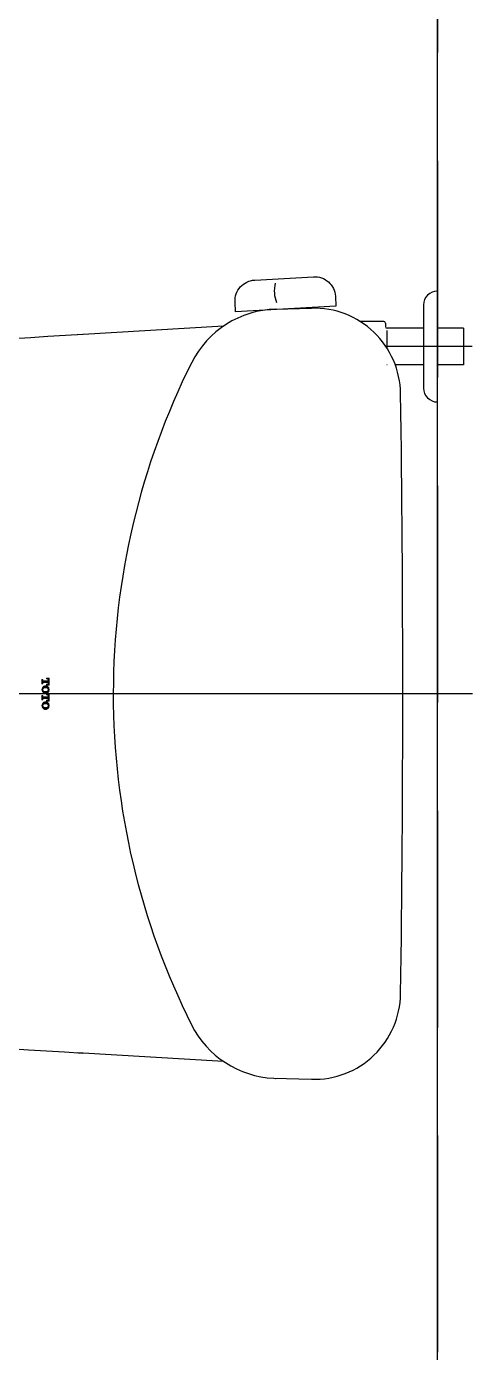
# Model space of a CAD drawing. Header units: millimetres. Extents: x 98197 to 106565, y 53890 to 60222.
# Drawn here: x 100981 to 101006.7, y 55475.6 to 55552.1 of the extents above; entities that cross this region are included whole.
import ezdxf

# ---------------------------------------------------------------- set-up
doc = ezdxf.new("R2010")
doc.units = ezdxf.units.MM
doc.header["$LTSCALE"] = 50
doc.header["$MEASUREMENT"] = 0
doc.linetypes.add('HIDDEN', pattern=[0.375, 0.25, -0.125])
doc.layers.get('0').update_dxf_attribs({"color": 8, "linetype": 'CONTINUOUS'})
doc.layers.add('00', color=7, linetype='HIDDEN')

msp = doc.modelspace()

# ---------------------------------------------------------------- linework, layer by layer
for p, q in [((101004.654, 55390.566), (101004.654, 55600.566)), ((101004.654, 55489.299), (101004.654, 55540.279)), ((100995.338, 55535.76), (100997.399, 55535.814)), ((100995.338, 55535.76), (100997.399, 55535.814)), ((100995.338, 55535.76), (100997.399, 55535.814)), ((101003.854, 55536.002), (101003.854, 55531.202)), ((101001.554, 55535.052), (101000.188, 55535.052)), ((101001.654, 55534.952), (101001.654, 55534.752)), ((100992.314, 55534.778), (100983.883, 55534.281)), ((101003.854, 55534.652), (101001.754, 55534.652)), ((101001.754, 55533.492), (101001.754, 55534.535)), ((101006.154, 55534.652), (101004.654, 55534.652)), ((101006.154, 55534.652), (101006.154, 55532.552)), ((101006.654, 55533.602), (101001.683, 55533.602)), ((101003.854, 55532.552), (101002.22, 55532.552)), ((101006.154, 55532.552), (101004.654, 55532.552)), ((101006.675, 55513.566), (100928.454, 55513.566)), ((100992.313, 55492.355), (100983.883, 55492.852)), ((100995.219, 55491.377), (100997.399, 55491.318))]:
    msp.add_line(p, q)
at = {"linetype": 'ByBlock', "lineweight": 0}
for p, q in [((100981.844, 55514.388), (100981.844, 55514.143)), ((100981.89, 55514.388), (100981.844, 55514.388)), ((100981.844, 55514.357), (100981.981, 55514.22)), ((100981.844, 55514.283), (100981.909, 55514.218)), ((100981.844, 55514.21), (100981.89, 55514.163)), ((100981.887, 55514.388), (100981.89, 55514.384)), ((100981.89, 55514.388), (100981.89, 55514.339)), ((100981.89, 55514.339), (100981.892, 55514.329)), ((100981.892, 55514.202), (100981.89, 55514.191)), ((100981.892, 55514.329), (100981.899, 55514.319)), ((100981.899, 55514.211), (100981.892, 55514.202)), ((100981.899, 55514.319), (100981.908, 55514.313)), ((100981.908, 55514.218), (100981.899, 55514.211)), ((100981.908, 55514.313), (100981.919, 55514.311)), ((100981.919, 55514.22), (100981.908, 55514.218)), ((100982.208, 55514.311), (100981.919, 55514.311)), ((100982.208, 55514.22), (100981.919, 55514.22)), ((100981.963, 55514.311), (100982.054, 55514.22)), ((100982.036, 55514.311), (100982.127, 55514.22)), ((100982.109, 55514.466), (100982.109, 55514.421)), ((100982.254, 55514.466), (100982.109, 55514.466)), ((100982.109, 55514.459), (100982.149, 55514.419)), ((100982.13, 55514.421), (100982.109, 55514.421)), ((100982.109, 55514.311), (100982.2, 55514.22)), ((100982.175, 55514.466), (100982.254, 55514.387)), ((100982.183, 55514.311), (100982.254, 55514.239)), ((100982.206, 55514.362), (100982.254, 55514.313)), ((100982.208, 55514.345), (100982.208, 55514.311)), ((100982.208, 55514.22), (100982.208, 55514.186)), ((100982.208, 55514.212), (100982.254, 55514.166)), ((100982.248, 55514.466), (100982.254, 55514.46)), ((100982.254, 55514.466), (100982.254, 55514.064)), ((100981.844, 55514.143), (100981.89, 55514.143)), ((100981.89, 55513.464), (100981.844, 55513.464)), ((100981.844, 55513.464), (100981.844, 55513.219)), ((100981.846, 55513.839), (100981.891, 55513.794)), ((100981.847, 55513.765), (100982.022, 55513.588)), ((100981.853, 55513.464), (100981.89, 55513.427)), ((100981.861, 55513.714), (100981.863, 55513.712)), ((100981.863, 55513.896), (100981.904, 55513.855)), ((100981.888, 55513.464), (100981.89, 55513.463)), ((100981.89, 55514.191), (100981.89, 55514.143)), ((100981.89, 55513.943), (100981.94, 55513.892)), ((100981.89, 55513.464), (100981.89, 55513.416)), ((100981.927, 55513.979), (100981.995, 55513.911)), ((100981.973, 55514.006), (100982.063, 55513.916)), ((100981.986, 55513.698), (100982.093, 55513.591)), ((100982.033, 55514.02), (100982.164, 55513.888)), ((100982.066, 55513.692), (100982.146, 55513.611)), ((100982.109, 55514.11), (100982.109, 55514.064)), ((100982.109, 55514.11), (100982.13, 55514.11)), ((100982.109, 55514.091), (100982.135, 55514.064)), ((100982.109, 55514.064), (100982.254, 55514.064)), ((100982.254, 55513.543), (100982.109, 55513.543)), ((100982.109, 55513.543), (100982.109, 55513.498)), ((100982.109, 55513.502), (100982.113, 55513.498)), ((100982.13, 55513.498), (100982.109, 55513.498)), ((100982.117, 55514.009), (100982.239, 55513.886)), ((100982.128, 55513.703), (100982.189, 55513.642)), ((100982.141, 55513.543), (100982.254, 55513.429)), ((100982.158, 55514.115), (100982.208, 55514.064)), ((100982.176, 55513.729), (100982.221, 55513.683)), ((100982.19, 55513.862), (100982.254, 55513.798)), ((100982.198, 55514.149), (100982.254, 55514.092)), ((100982.204, 55513.774), (100982.244, 55513.734)), ((100982.214, 55513.543), (100982.254, 55513.503)), ((100982.254, 55513.543), (100982.254, 55513.141)), ((100981.844, 55513.4), (100981.947, 55513.296)), ((100981.844, 55513.326), (100981.892, 55513.277)), ((100981.844, 55513.252), (100981.877, 55513.219)), ((100981.844, 55513.219), (100981.89, 55513.219)), ((100981.844, 55512.884), (100981.917, 55512.811)), ((100981.854, 55512.948), (100981.894, 55512.907)), ((100981.86, 55512.794), (100981.977, 55512.676)), ((100981.876, 55512.999), (100981.921, 55512.954)), ((100981.89, 55513.416), (100981.892, 55513.405)), ((100981.892, 55513.279), (100981.89, 55513.268)), ((100981.89, 55513.268), (100981.89, 55513.219)), ((100981.892, 55513.405), (100981.899, 55513.396)), ((100981.899, 55513.288), (100981.892, 55513.279)), ((100981.899, 55513.396), (100981.908, 55513.39)), ((100981.908, 55513.294), (100981.899, 55513.288)), ((100981.908, 55513.39), (100981.919, 55513.387)), ((100981.919, 55513.296), (100981.908, 55513.294)), ((100981.908, 55513.04), (100981.968, 55512.98)), ((100982.208, 55513.387), (100981.919, 55513.387)), ((100982.208, 55513.296), (100981.919, 55513.296)), ((100981.922, 55512.805), (100982.063, 55512.664)), ((100981.929, 55513.387), (100982.02, 55513.296)), ((100981.951, 55513.071), (100982.03, 55512.992)), ((100982.002, 55513.387), (100982.093, 55513.296)), ((100982.004, 55513.092), (100982.109, 55512.986)), ((100982.032, 55512.768), (100982.123, 55512.677)), ((100982.065, 55513.097), (100982.067, 55513.095)), ((100982.073, 55513.095), (100982.251, 55512.916)), ((100982.076, 55513.387), (100982.167, 55513.296)), ((100982.101, 55512.773), (100982.17, 55512.703)), ((100982.109, 55513.186), (100982.109, 55513.141)), ((100982.109, 55513.186), (100982.13, 55513.186)), ((100982.109, 55513.141), (100982.254, 55513.141)), ((100982.13, 55513.186), (100982.175, 55513.141)), ((100982.149, 55513.387), (100982.254, 55513.282)), ((100982.156, 55512.791), (100982.207, 55512.74)), ((100982.183, 55513.206), (100982.248, 55513.141)), ((100982.193, 55512.827), (100982.235, 55512.786)), ((100982.207, 55513.255), (100982.254, 55513.208)), ((100982.208, 55513.422), (100982.208, 55513.387)), ((100982.208, 55513.402), (100982.254, 55513.355)), ((100982.208, 55513.296), (100982.208, 55513.262)), ((100982.208, 55512.887), (100982.251, 55512.843))]:
    msp.add_line(p, q, dxfattribs=at)
msp.add_lwpolyline([(100994.112, 55537.436), (100997.504, 55537.629, -0.414214), (100998.77, 55536.499), (100998.802, 55535.937), (100993.014, 55535.608), (100992.982, 55536.17, -0.414214)], format="xyb", close=True)
for centre, radius, start, end in [((101004.654, 55536.002), 0.8, 90, 180), ((100995.485, 55530.162), 5.6, 91.50635, 153.34993), ((100997.531, 55530.816), 5, 0.82019, 91.50635), ((101001.554, 55534.952), 0.1, 0, 90), ((101007.43, 55134.974), 400, 93.32991, 97.93357), ((101001.754, 55534.752), 0.1, 180, 270), ((101028.55, 55513.568), 42.595, 153.34921, 179.99472), ((101001.754, 55532.452), 0.1, 90, 98.51739), ((101004.654, 55531.202), 0.8, 180, 270), ((99792.593, 55513.566), 1210.061, 359.179813, 0.820194), ((101028.588, 55513.552), 42.633, 179.97321, 206.60163), ((101007.43, 55892.158), 400, 261.8702, 266.67009), ((100997.531, 55496.317), 5, 268.49365, 359.17981), ((100997.531, 55496.317), 5, 268.49365, 359.17981), ((100997.531, 55496.317), 5, 268.49365, 359.17981), ((100995.495, 55497.004), 5.634, 206.82849, 267.19272), ((100995.502, 55497.027), 5.656, 268.08404, 268.33552), ((100995.502, 55497.027), 5.656, 268.08404, 268.33552), ((100995.502, 55497.027), 5.656, 268.08404, 268.33552)]:
    msp.add_arc(centre, radius, start, end)
for centre, major_axis, start_param, end_param in [((100982.13, 55514.348), (-0.0768, 0), 4.392593, 4.712279), ((100982.13, 55514.347), (-0.0776, 0), 4.074897, 4.392419), ((100982.129, 55514.346), (-0.0789, 0), 3.760756, 4.074837), ((100982.128, 55514.346), (0.0802, 0), 0.308523, 0.619235), ((100982.127, 55514.345), (-0.0813, 0), 3.142728, 3.449912), ((100982.092, 55513.806), (0.248, 0), 2.859191, 3.15108), ((100982.092, 55513.801), (0.248, 0), 3.132105, 3.423994), ((100982.09, 55513.806), (-0.246, 0), 5.706765, 6.000292), ((100982.09, 55513.801), (-0.246, 0), 0.282893, 0.576421), ((100982.053, 55513.829), (-0.202, 0), 5.37875, 5.704657), ((100982.053, 55513.778), (0.202, 0), 3.720255, 4.046002), ((100981.999, 55513.805), (-0.109, 0), 5.995138, 6.299441), ((100981.999, 55513.802), (0.109, 0), 3.125364, 3.429663), ((100981.998, 55513.806), (-0.107, 0), 5.688229, 5.995128), ((100981.998, 55513.802), (0.107, 0), 3.429671, 3.73656), ((100981.996, 55513.807), (-0.106, 0), 5.378167, 5.688308), ((100981.996, 55513.801), (-0.106, 0), 0.594889, 0.905021), ((100982.05, 55513.832), (0.197, 0), 1.905132, 2.23665), ((100982.05, 55513.775), (0.197, 0), 4.046548, 4.37806), ((100981.995, 55513.808), (-0.104, 0), 5.064474, 5.378149), ((100981.995, 55513.799), (-0.104, 0), 0.905041, 1.218702), ((100982.049, 55513.668), (0.26, 0), 1.570966, 1.922907), ((100982.049, 55513.94), (0.261, 0), 4.360351, 4.712196), ((100982.049, 55513.834), (0.195, 0), 1.570974, 1.904939), ((100982.049, 55513.773), (-0.195, 0), 1.236661, 1.570618), ((100982.049, 55513.834), (-0.195, 0), 4.378352, 4.712317), ((100982.049, 55513.668), (-0.26, 0), 4.360066, 4.712425), ((100982.049, 55513.939), (0.26, 0), 4.712376, 5.064639), ((100982.049, 55513.773), (-0.195, 0), 1.570869, 1.904827), ((100982.048, 55513.832), (-0.197, 0), 4.046639, 4.378158), ((100982.048, 55513.775), (-0.197, 0), 1.905021, 2.236533), ((100982.13, 55514.183), (-0.0768, 0), 1.570906, 1.890608), ((100982.13, 55513.424), (-0.0768, 0), 4.392587, 4.712279), ((100982.103, 55513.808), (-0.104, 0), 4.046665, 4.359926), ((100982.103, 55513.799), (0.104, 0), 5.064861, 5.378108), ((100982.13, 55514.184), (0.0776, 0), 5.032375, 5.349908), ((100982.13, 55513.424), (-0.0776, 0), 4.074885, 4.392413), ((100982.102, 55513.807), (-0.106, 0), 3.73643, 4.046548), ((100982.102, 55513.801), (-0.106, 0), 2.236634, 2.546744), ((100982.046, 55513.83), (0.201, 0), 0.577219, 0.905012), ((100982.046, 55513.778), (-0.201, 0), 2.236607, 2.56424), ((100982.129, 55514.185), (0.0789, 0), 5.349967, 5.664053), ((100982.129, 55513.423), (-0.0789, 0), 3.760739, 4.074825), ((100982.1, 55513.806), (0.107, 0), 0.288038, 0.594915), ((100982.1, 55513.802), (0.107, 0), 5.688259, 5.995127), ((100982.128, 55514.185), (0.0802, 0), 5.663982, 5.974694), ((100982.128, 55513.422), (0.0802, 0), 0.3085, 0.619218), ((100982.099, 55513.805), (-0.109, 0), 3.126176, 3.429339), ((100982.099, 55513.802), (-0.109, 0), 2.853823, 3.156982), ((100982.127, 55514.186), (0.0814, 0), 5.974897, 6.282079), ((100982.127, 55513.422), (0.0813, 0), 0.001107, 0.308297), ((100982.01, 55513.807), (0.245, 0), 0.282529, 0.577753), ((100982.01, 55513.8), (0.245, 0), 5.705432, 6.000656), ((100982.007, 55513.806), (-0.248, 0), 3.131721, 3.424174), ((100982.007, 55513.801), (-0.248, 0), 2.859012, 3.151464), ((100982.092, 55512.882), (-0.248, 0), 6.000774, 6.292656), ((100982.092, 55512.878), (0.248, 0), 3.132029, 3.423949), ((100982.09, 55512.883), (-0.246, 0), 5.706765, 6.000283), ((100982.09, 55512.877), (0.246, 0), 3.424443, 3.718013), ((100982.053, 55512.905), (0.202, 0), 2.237158, 2.563065), ((100982.053, 55512.855), (0.202, 0), 3.720285, 4.046006), ((100981.999, 55512.882), (-0.109, 0), 5.995046, 6.299372), ((100981.999, 55512.878), (-0.109, 0), 6.266912, 6.57121), ((100981.998, 55512.882), (0.107, 0), 2.546553, 2.853448), ((100981.998, 55512.878), (0.107, 0), 3.429628, 3.736528), ((100981.996, 55512.883), (0.106, 0), 2.23651, 2.546631), ((100981.996, 55512.877), (0.106, 0), 3.736449, 4.046594), ((100982.05, 55512.909), (-0.197, 0), 5.046725, 5.378243), ((100982.05, 55512.851), (-0.197, 0), 0.904966, 1.236474), ((100981.995, 55512.884), (-0.104, 0), 5.064399, 5.378101), ((100981.995, 55512.876), (-0.104, 0), 0.905024, 1.218692), ((100982.049, 55512.744), (0.261, 0), 1.571011, 1.922762), ((100982.049, 55513.017), (-0.261, 0), 1.219564, 1.570349), ((100982.049, 55512.91), (0.195, 0), 1.570974, 1.904939), ((100982.049, 55512.849), (0.195, 0), 4.37826, 4.712211), ((100982.049, 55512.91), (-0.195, 0), 4.378352, 4.712317), ((100982.049, 55512.744), (0.26, 0), 1.218618, 1.570788), ((100982.049, 55513.016), (-0.261, 0), 1.571037, 1.922241), ((100982.049, 55512.849), (-0.195, 0), 1.570869, 1.90482), ((100982.048, 55512.909), (-0.197, 0), 4.046639, 4.378158), ((100982.048, 55512.851), (0.197, 0), 5.046607, 5.378115), ((100982.13, 55513.259), (0.0768, 0), 4.712499, 5.032231), ((100982.103, 55512.884), (-0.104, 0), 4.046713, 4.360002), ((100982.103, 55512.876), (-0.104, 0), 1.923278, 2.236533), ((100982.13, 55513.26), (-0.0776, 0), 1.890812, 2.208381), ((100982.102, 55512.883), (0.106, 0), 0.594921, 0.90502), ((100982.102, 55512.877), (-0.106, 0), 2.236653, 2.546777), ((100982.046, 55512.906), (-0.201, 0), 3.718812, 4.046604), ((100982.046, 55512.854), (-0.201, 0), 2.236602, 2.564209), ((100982.129, 55513.261), (0.0789, 0), 5.350033, 5.664162), ((100982.1, 55512.882), (0.107, 0), 0.288126, 0.594999), ((100982.1, 55512.878), (0.107, 0), 5.688291, 5.99517), ((100982.128, 55513.262), (0.0802, 0), 5.664091, 5.974853), ((100982.099, 55512.882), (0.109, 0), 6.267838, 6.571024), ((100982.099, 55512.878), (-0.109, 0), 2.853869, 3.157026), ((100982.127, 55513.262), (0.0813, 0), 5.975056, 6.282293), ((100982.01, 55512.883), (0.245, 0), 0.282539, 0.577753), ((100982.01, 55512.877), (-0.245, 0), 2.563839, 2.859106), ((100982.007, 55512.882), (-0.248, 0), 3.131738, 3.424184), ((100982.007, 55512.878), (-0.248, 0), 2.859057, 3.15154)]:
    msp.add_ellipse(centre, major_axis=major_axis, ratio=0.955025, start_param=start_param, end_param=end_param, dxfattribs=at)
msp.add_spline([(100995.395, 55536.128), (100995.266, 55536.671), (100995.318, 55537.265)], degree=3)
at = {"layer": '00'}
msp.add_line((101004.654, 55600.566), (101004.654, 55000.566), dxfattribs=at)

doc.saveas('drawing.dxf')
